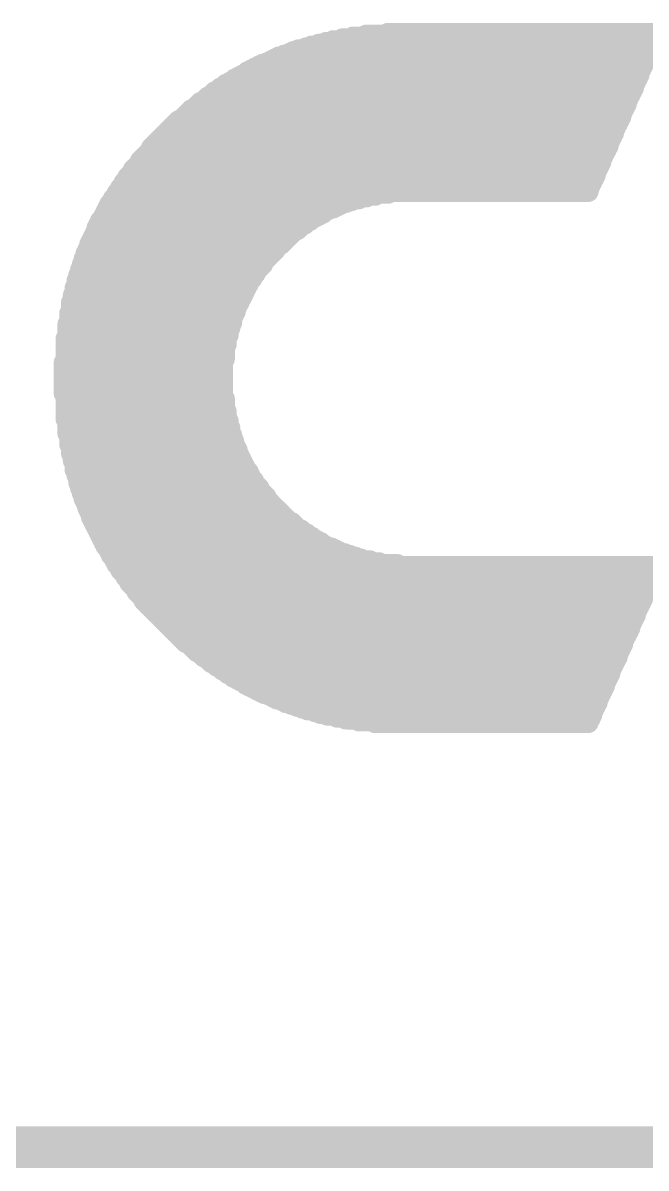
# Model space of a CAD drawing. Extents: x 97 to 206, y 100 to 175.
# Drawn here: x 158.326 to 159.823, y 162.45 to 165.199 of the extents above; entities that cross this region are included whole.
import ezdxf

# ---------------------------------------------------------------- set-up
doc = ezdxf.new("R2010")
doc.units = 0
doc.layers.get('0').update_dxf_attribs({"linetype": 'CONTINUOUS'})
doc.layers.add('SILK-TOP_PHO', color=9, linetype='CONTINUOUS')

# ---------------------------------------------------------------- blocks, each defined once
blk = doc.blocks.new('ROUND_117')
at = {"const_width": 0.02502}
blk.add_lwpolyline([(-0.01251, 0, 1), (0.01251, 0, 1)], format="xyb", close=True, dxfattribs=at)

msp = doc.modelspace()

# ---------------------------------------------------------------- linework, layer by layer
at = {"layer": 'SILK-TOP_PHO'}
for points, const_width in [([(159.202628, 165.17366), (160.91916, 165.17366)], 0.050038), ([(159.01924, 165.14318), (159.836358, 165.14318)], 0.050038), ([(159.036512, 165.147498), (159.836358, 165.147498)], 0.050038), ([(159.054038, 165.151816), (159.836358, 165.151816)], 0.050038), ([(159.071564, 165.156134), (159.840676, 165.156134)], 0.050038), ([(159.093408, 165.160452), (159.840676, 165.160452)], 0.050038), ([(159.11957, 165.165024), (160.984692, 165.165024)], 0.050038), ([(159.15005, 165.169342), (160.958276, 165.169342)], 0.050038), ([(158.9405, 165.117018), (159.823404, 165.117018)], 0.050038), ([(158.953708, 165.121336), (159.823404, 165.121336)], 0.050038), ([(158.966662, 165.125654), (159.827722, 165.125654)], 0.050038), ([(158.975552, 165.129972), (159.827722, 165.129972)], 0.050038), ([(158.988506, 165.13429), (159.83204, 165.13429)], 0.050038), ([(159.006032, 165.138862), (159.83204, 165.138862)], 0.050038), ([(158.883858, 165.090602), (159.810196, 165.090602)], 0.050038), ([(158.892494, 165.095174), (159.814514, 165.095174)], 0.050038), ([(158.901384, 165.099492), (159.814514, 165.099492)], 0.050038), ([(158.914338, 165.10381), (159.818832, 165.10381)], 0.050038), ([(158.923228, 165.108128), (159.818832, 165.108128)], 0.050038), ([(158.931864, 165.112446), (159.823404, 165.112446)], 0.050038), ([(158.831534, 165.060122), (159.797242, 165.060122)], 0.050038), ([(158.835852, 165.06444), (159.80156, 165.06444)], 0.050038), ([(158.844488, 165.069012), (159.80156, 165.069012)], 0.050038), ([(158.853378, 165.07333), (159.805878, 165.07333)], 0.050038), ([(158.862014, 165.077648), (159.805878, 165.077648)], 0.050038), ([(158.866332, 165.081966), (159.805878, 165.081966)], 0.050038), ([(158.875222, 165.086284), (159.810196, 165.086284)], 0.050038), ([(158.787846, 165.03396), (159.788352, 165.03396)], 0.050038), ([(158.796482, 165.038278), (159.788352, 165.038278)], 0.050038), ([(158.8008, 165.042596), (159.79267, 165.042596)], 0.050038), ([(158.80969, 165.047168), (159.79267, 165.047168)], 0.050038), ([(158.814008, 165.051486), (159.79267, 165.051486)], 0.050038), ([(158.822644, 165.055804), (159.797242, 165.055804)], 0.050038), ([(158.752794, 165.007798), (159.775398, 165.007798)], 0.050038), ([(158.761684, 165.012116), (159.775398, 165.012116)], 0.050038), ([(158.766002, 165.016434), (159.779716, 165.016434)], 0.050038), ([(158.77032, 165.020752), (159.779716, 165.020752)], 0.050038), ([(158.778956, 165.025324), (159.784034, 165.025324)], 0.050038), ([(158.783528, 165.029642), (159.784034, 165.029642)], 0.050038), ([(158.717996, 164.977318), (159.76219, 164.977318)], 0.050038), ([(158.722314, 164.981636), (159.76219, 164.981636)], 0.050038), ([(158.726632, 164.985954), (159.766508, 164.985954)], 0.050038), ([(158.73095, 164.990272), (159.766508, 164.990272)], 0.050038), ([(158.73984, 164.99459), (159.770826, 164.99459)], 0.050038), ([(158.744158, 164.999162), (159.770826, 164.999162)], 0.050038), ([(158.748476, 165.00348), (159.775398, 165.00348)], 0.050038), ([(158.687262, 164.950902), (159.748982, 164.950902)], 0.050038), ([(158.691834, 164.955474), (159.753554, 164.955474)], 0.050038), ([(158.696152, 164.959792), (159.753554, 164.959792)], 0.050038), ([(158.70047, 164.96411), (159.757872, 164.96411)], 0.050038), ([(158.709106, 164.968428), (159.757872, 164.968428)], 0.050038), ([(158.713678, 164.972746), (159.76219, 164.972746)], 0.050038), ([(158.6611, 164.92474), (159.740346, 164.92474)], 0.050038), ([(158.665672, 164.929312), (159.740346, 164.929312)], 0.050038), ([(158.66999, 164.93363), (159.744664, 164.93363)], 0.050038), ([(158.674308, 164.937948), (159.744664, 164.937948)], 0.050038), ([(158.678626, 164.942266), (159.744664, 164.942266)], 0.050038), ([(158.682944, 164.946584), (159.748982, 164.946584)], 0.050038), ([(158.634938, 164.898578), (159.727392, 164.898578)], 0.050038), ([(158.639256, 164.902896), (159.73171, 164.902896)], 0.050038), ([(158.643828, 164.907468), (159.73171, 164.907468)], 0.050038), ([(158.648146, 164.911786), (159.73171, 164.911786)], 0.050038), ([(158.652464, 164.916104), (159.736028, 164.916104)], 0.050038), ([(158.656782, 164.920422), (159.736028, 164.920422)], 0.050038), ([(158.608776, 164.868098), (159.714184, 164.868098)], 0.050038), ([(158.613094, 164.872416), (159.714184, 164.872416)], 0.050038), ([(158.617412, 164.876734), (159.718502, 164.876734)], 0.050038), ([(158.621984, 164.881052), (159.718502, 164.881052)], 0.050038), ([(158.626302, 164.885624), (159.72282, 164.885624)], 0.050038), ([(158.63062, 164.889942), (159.72282, 164.889942)], 0.050038), ([(158.634938, 164.89426), (159.727392, 164.89426)], 0.050038), ([(158.59125, 164.846254), (159.705548, 164.846254)], 0.050038), ([(158.59125, 164.841936), (159.700976, 164.841936)], 0.050038), ([(158.595822, 164.850572), (159.705548, 164.850572)], 0.050038), ([(158.60014, 164.85489), (159.709866, 164.85489)], 0.050038), ([(158.604458, 164.859462), (159.709866, 164.859462)], 0.050038), ([(158.608776, 164.86378), (159.714184, 164.86378)], 0.050038), ([(158.569406, 164.815774), (159.69234, 164.815774)], 0.050038), ([(158.573978, 164.820092), (159.69234, 164.820092)], 0.050038), ([(158.578296, 164.828728), (159.696658, 164.828728)], 0.050038), ([(158.578296, 164.82441), (159.696658, 164.82441)], 0.050038), ([(158.582614, 164.833046), (159.700976, 164.833046)], 0.050038), ([(158.586932, 164.837618), (159.700976, 164.837618)], 0.050038), ([(158.552134, 164.789612), (159.20339, 164.789612)], 0.050038), ([(158.552134, 164.78504), (159.17291, 164.78504)], 0.050038), ([(158.556452, 164.79393), (159.683704, 164.79393)], 0.050038), ([(158.56077, 164.802566), (159.683704, 164.802566)], 0.050038), ([(158.56077, 164.798248), (159.683704, 164.798248)], 0.050038), ([(158.565088, 164.806884), (159.688022, 164.806884)], 0.050038), ([(158.569406, 164.811202), (159.688022, 164.811202)], 0.050038), ([(158.534608, 164.763196), (159.089852, 164.763196)], 0.050038), ([(158.534608, 164.758878), (159.081216, 164.758878)], 0.050038), ([(158.538926, 164.767768), (159.10306, 164.767768)], 0.050038), ([(158.543244, 164.776404), (159.13354, 164.776404)], 0.050038), ([(158.543244, 164.772086), (159.116014, 164.772086)], 0.050038), ([(158.547562, 164.780722), (159.151066, 164.780722)], 0.050038), ([(158.5214, 164.737034), (159.037528, 164.737034)], 0.050038), ([(158.5214, 164.732716), (159.028892, 164.732716)], 0.050038), ([(158.525972, 164.745924), (159.050482, 164.745924)], 0.050038), ([(158.525972, 164.741352), (159.046164, 164.741352)], 0.050038), ([(158.53029, 164.75456), (159.072326, 164.75456)], 0.050038), ([(158.53029, 164.750242), (159.059372, 164.750242)], 0.050038), ([(158.504128, 164.706554), (158.989522, 164.706554)], 0.050038), ([(158.504128, 164.702236), (158.985204, 164.702236)], 0.050038), ([(158.508446, 164.71519), (159.002476, 164.71519)], 0.050038), ([(158.508446, 164.710872), (158.99384, 164.710872)], 0.050038), ([(158.512764, 164.72408), (159.015684, 164.72408)], 0.050038), ([(158.512764, 164.719762), (159.007048, 164.719762)], 0.050038), ([(158.517082, 164.728398), (159.020002, 164.728398)], 0.050038), ([(158.49092, 164.676074), (158.95447, 164.676074)], 0.050038), ([(158.495238, 164.68471), (158.96336, 164.68471)], 0.050038), ([(158.495238, 164.680392), (158.959042, 164.680392)], 0.050038), ([(158.499556, 164.693346), (158.971996, 164.693346)], 0.050038), ([(158.499556, 164.689028), (158.967678, 164.689028)], 0.050038), ([(158.504128, 164.697918), (158.976314, 164.697918)], 0.050038), ([(158.482284, 164.65423), (158.932626, 164.65423)], 0.050038), ([(158.482284, 164.649912), (158.928308, 164.649912)], 0.050038), ([(158.486602, 164.667184), (158.945834, 164.667184)], 0.050038), ([(158.486602, 164.662866), (158.937198, 164.662866)], 0.050038), ([(158.486602, 164.658548), (158.932626, 164.658548)], 0.050038), ([(158.49092, 164.671502), (158.950152, 164.671502)], 0.050038), ([(158.473394, 164.632386), (158.910782, 164.632386)], 0.050038), ([(158.473394, 164.628068), (158.906464, 164.628068)], 0.050038), ([(158.473394, 164.623496), (158.902146, 164.623496)], 0.050038), ([(158.477712, 164.64534), (158.92399, 164.64534)], 0.050038), ([(158.477712, 164.641022), (158.919672, 164.641022)], 0.050038), ([(158.477712, 164.636704), (158.915354, 164.636704)], 0.050038), ([(158.46044, 164.593016), (158.880302, 164.593016)], 0.050038), ([(158.464758, 164.606224), (158.889192, 164.606224)], 0.050038), ([(158.464758, 164.601652), (158.88462, 164.601652)], 0.050038), ([(158.464758, 164.597334), (158.88462, 164.597334)], 0.050038), ([(158.469076, 164.619178), (158.902146, 164.619178)], 0.050038), ([(158.469076, 164.61486), (158.897828, 164.61486)], 0.050038), ([(158.469076, 164.610542), (158.89351, 164.610542)], 0.050038), ([(158.456122, 164.580062), (158.871666, 164.580062)], 0.050038), ([(158.456122, 164.57549), (158.867348, 164.57549)], 0.050038), ([(158.456122, 164.571172), (158.867348, 164.571172)], 0.050038), ([(158.456122, 164.566854), (158.862776, 164.566854)], 0.050038), ([(158.46044, 164.588698), (158.875984, 164.588698)], 0.050038), ([(158.46044, 164.58438), (158.875984, 164.58438)], 0.050038), ([(158.447232, 164.54501), (158.85414, 164.54501)], 0.050038), ([(158.447232, 164.540692), (158.849822, 164.540692)], 0.050038), ([(158.45155, 164.562536), (158.862776, 164.562536)], 0.050038), ([(158.45155, 164.558218), (158.858458, 164.558218)], 0.050038), ([(158.45155, 164.553646), (158.858458, 164.553646)], 0.050038), ([(158.45155, 164.549328), (158.85414, 164.549328)], 0.050038), ([(158.442914, 164.527484), (158.845504, 164.527484)], 0.050038), ([(158.442914, 164.523166), (158.840932, 164.523166)], 0.050038), ([(158.442914, 164.518848), (158.840932, 164.518848)], 0.050038), ([(158.442914, 164.51453), (158.836614, 164.51453)], 0.050038), ([(158.442914, 164.510212), (158.836614, 164.510212)], 0.050038), ([(158.447232, 164.536374), (158.849822, 164.536374)], 0.050038), ([(158.447232, 164.531802), (158.845504, 164.531802)], 0.050038), ([(158.438596, 164.501322), (158.832296, 164.501322)], 0.050038), ([(158.438596, 164.497004), (158.832296, 164.497004)], 0.050038), ([(158.438596, 164.492686), (158.827978, 164.492686)], 0.050038), ([(158.438596, 164.488368), (158.827978, 164.488368)], 0.050038), ([(158.438596, 164.483796), (158.827978, 164.483796)], 0.050038), ([(158.442914, 164.50564), (158.836614, 164.50564)], 0.050038), ([(158.434278, 164.47516), (158.82366, 164.47516)], 0.050038), ([(158.434278, 164.470842), (158.82366, 164.470842)], 0.050038), ([(158.434278, 164.466524), (158.82366, 164.466524)], 0.050038), ([(158.434278, 164.461952), (158.819342, 164.461952)], 0.050038), ([(158.434278, 164.457634), (158.819342, 164.457634)], 0.050038), ([(158.438596, 164.479478), (158.827978, 164.479478)], 0.050038), ([(158.429706, 164.440362), (158.81477, 164.440362)], 0.050038), ([(158.429706, 164.43579), (158.81477, 164.43579)], 0.050038), ([(158.429706, 164.431472), (158.81477, 164.431472)], 0.050038), ([(158.434278, 164.453316), (158.819342, 164.453316)], 0.050038), ([(158.434278, 164.448998), (158.819342, 164.448998)], 0.050038), ([(158.434278, 164.44468), (158.81477, 164.44468)], 0.050038), ([(158.429706, 164.427154), (158.81477, 164.427154)], 0.050038), ([(158.429706, 164.422836), (158.810452, 164.422836)], 0.050038), ([(158.429706, 164.418518), (158.810452, 164.418518)], 0.050038), ([(158.429706, 164.413946), (158.810452, 164.413946)], 0.050038), ([(158.429706, 164.409628), (158.810452, 164.409628)], 0.050038), ([(158.429706, 164.40531), (158.810452, 164.40531)], 0.050038), ([(158.429706, 164.400992), (158.810452, 164.400992)], 0.050038), ([(158.425388, 164.383466), (158.806134, 164.383466)], 0.050038), ([(158.425388, 164.379148), (158.806134, 164.379148)], 0.050038), ([(158.425388, 164.37483), (158.806134, 164.37483)], 0.050038), ([(158.429706, 164.396674), (158.810452, 164.396674)], 0.050038), ([(158.429706, 164.392102), (158.810452, 164.392102)], 0.050038), ([(158.429706, 164.387784), (158.806134, 164.387784)], 0.050038), ([(158.425388, 164.370512), (158.806134, 164.370512)], 0.050038), ([(158.425388, 164.36594), (158.806134, 164.36594)], 0.050038), ([(158.425388, 164.361622), (158.806134, 164.361622)], 0.050038), ([(158.425388, 164.357304), (158.806134, 164.357304)], 0.050038), ([(158.425388, 164.352986), (158.806134, 164.352986)], 0.050038), ([(158.425388, 164.348668), (158.806134, 164.348668)], 0.050038), ([(158.425388, 164.344096), (158.806134, 164.344096)], 0.050038), ([(158.425388, 164.339778), (158.806134, 164.339778)], 0.050038), ([(158.425388, 164.33546), (158.806134, 164.33546)], 0.050038), ([(158.425388, 164.331142), (158.806134, 164.331142)], 0.050038), ([(158.425388, 164.326824), (158.806134, 164.326824)], 0.050038), ([(158.425388, 164.322252), (158.806134, 164.322252)], 0.050038), ([(158.425388, 164.317934), (158.806134, 164.317934)], 0.050038), ([(158.425388, 164.313616), (158.806134, 164.313616)], 0.050038), ([(158.425388, 164.309298), (158.806134, 164.309298)], 0.050038), ([(158.429706, 164.30498), (158.806134, 164.30498)], 0.050038), ([(158.429706, 164.300662), (158.806134, 164.300662)], 0.050038), ([(158.429706, 164.29609), (158.810452, 164.29609)], 0.050038), ([(158.429706, 164.291772), (158.810452, 164.291772)], 0.050038), ([(158.429706, 164.287454), (158.810452, 164.287454)], 0.050038), ([(158.429706, 164.283136), (158.810452, 164.283136)], 0.050038), ([(158.429706, 164.278818), (158.810452, 164.278818)], 0.050038), ([(158.429706, 164.274246), (158.810452, 164.274246)], 0.050038), ([(158.429706, 164.269928), (158.810452, 164.269928)], 0.050038), ([(158.429706, 164.26561), (158.81477, 164.26561)], 0.050038), ([(158.429706, 164.261292), (158.81477, 164.261292)], 0.050038), ([(158.429706, 164.256974), (158.81477, 164.256974)], 0.050038), ([(158.429706, 164.252402), (158.81477, 164.252402)], 0.050038), ([(158.429706, 164.248084), (158.81477, 164.248084)], 0.050038), ([(158.434278, 164.243766), (158.819342, 164.243766)], 0.050038), ([(158.434278, 164.239448), (158.819342, 164.239448)], 0.050038), ([(158.434278, 164.23513), (158.819342, 164.23513)], 0.050038), ([(158.434278, 164.230812), (158.819342, 164.230812)], 0.050038), ([(158.434278, 164.22624), (158.82366, 164.22624)], 0.050038), ([(158.434278, 164.221922), (158.82366, 164.221922)], 0.050038), ([(158.434278, 164.217604), (158.82366, 164.217604)], 0.050038), ([(158.434278, 164.213286), (158.82366, 164.213286)], 0.050038), ([(158.438596, 164.208968), (158.827978, 164.208968)], 0.050038), ([(158.438596, 164.204396), (158.827978, 164.204396)], 0.050038), ([(158.438596, 164.200078), (158.827978, 164.200078)], 0.050038), ([(158.438596, 164.19576), (158.832296, 164.19576)], 0.050038), ([(158.438596, 164.191442), (158.832296, 164.191442)], 0.050038), ([(158.438596, 164.187124), (158.832296, 164.187124)], 0.050038), ([(158.442914, 164.182552), (158.836614, 164.182552)], 0.050038), ([(158.442914, 164.178234), (158.836614, 164.178234)], 0.050038), ([(158.442914, 164.173916), (158.840932, 164.173916)], 0.050038), ([(158.442914, 164.169598), (158.840932, 164.169598)], 0.050038), ([(158.442914, 164.16528), (158.840932, 164.16528)], 0.050038), ([(158.447232, 164.160962), (158.845504, 164.160962)], 0.050038), ([(158.447232, 164.15639), (158.845504, 164.15639)], 0.050038), ([(158.447232, 164.152072), (158.849822, 164.152072)], 0.050038), ([(158.447232, 164.147754), (158.849822, 164.147754)], 0.050038), ([(158.45155, 164.143436), (158.85414, 164.143436)], 0.050038), ([(158.45155, 164.139118), (158.85414, 164.139118)], 0.050038), ([(158.45155, 164.134546), (158.858458, 164.134546)], 0.050038), ([(158.45155, 164.130228), (158.858458, 164.130228)], 0.050038), ([(158.45155, 164.12591), (158.862776, 164.12591)], 0.050038), ([(158.456122, 164.121592), (158.867348, 164.121592)], 0.050038), ([(158.456122, 164.117274), (158.867348, 164.117274)], 0.050038), ([(158.456122, 164.112702), (158.871666, 164.112702)], 0.050038), ([(158.46044, 164.108384), (158.871666, 164.108384)], 0.050038), ([(158.46044, 164.104066), (158.875984, 164.104066)], 0.050038), ([(158.46044, 164.099748), (158.880302, 164.099748)], 0.050038), ([(158.46044, 164.09543), (158.880302, 164.09543)], 0.050038), ([(158.464758, 164.091112), (158.88462, 164.091112)], 0.050038), ([(158.464758, 164.08654), (158.889192, 164.08654)], 0.050038), ([(158.464758, 164.082222), (158.89351, 164.082222)], 0.050038), ([(158.469076, 164.077904), (158.89351, 164.077904)], 0.050038), ([(158.469076, 164.073586), (158.897828, 164.073586)], 0.050038), ([(158.469076, 164.069268), (158.902146, 164.069268)], 0.050038), ([(158.473394, 164.064696), (158.906464, 164.064696)], 0.050038), ([(158.473394, 164.060378), (158.910782, 164.060378)], 0.050038), ([(158.473394, 164.05606), (158.910782, 164.05606)], 0.050038), ([(158.477712, 164.051742), (158.915354, 164.051742)], 0.050038), ([(158.477712, 164.047424), (158.919672, 164.047424)], 0.050038), ([(158.482284, 164.042852), (158.92399, 164.042852)], 0.050038), ([(158.482284, 164.038534), (158.928308, 164.038534)], 0.050038), ([(158.482284, 164.034216), (158.932626, 164.034216)], 0.050038), ([(158.486602, 164.029898), (158.937198, 164.029898)], 0.050038), ([(158.486602, 164.02558), (158.941516, 164.02558)], 0.050038), ([(158.49092, 164.021262), (158.945834, 164.021262)], 0.050038), ([(158.49092, 164.01669), (158.950152, 164.01669)], 0.050038), ([(158.49092, 164.012372), (158.95447, 164.012372)], 0.050038), ([(158.495238, 164.008054), (158.959042, 164.008054)], 0.050038), ([(158.495238, 164.003736), (158.96336, 164.003736)], 0.050038), ([(158.499556, 163.999418), (158.971996, 163.999418)], 0.050038), ([(158.499556, 163.994846), (158.976314, 163.994846)], 0.050038), ([(158.504128, 163.990528), (158.980632, 163.990528)], 0.050038), ([(158.504128, 163.98621), (158.985204, 163.98621)], 0.050038), ([(158.508446, 163.981892), (158.99384, 163.981892)], 0.050038), ([(158.508446, 163.977574), (158.998158, 163.977574)], 0.050038), ([(158.512764, 163.973002), (159.007048, 163.973002)], 0.050038), ([(158.512764, 163.968684), (159.011366, 163.968684)], 0.050038), ([(158.517082, 163.964366), (159.020002, 163.964366)], 0.050038), ([(158.517082, 163.960048), (159.02432, 163.960048)], 0.050038), ([(158.5214, 163.95573), (159.03321, 163.95573)], 0.050038), ([(158.5214, 163.951412), (159.041846, 163.951412)], 0.050038), ([(158.525972, 163.94684), (159.046164, 163.94684)], 0.050038), ([(158.525972, 163.942522), (159.055054, 163.942522)], 0.050038), ([(158.53029, 163.938204), (159.068008, 163.938204)], 0.050038), ([(158.534608, 163.933886), (159.076898, 163.933886)], 0.050038), ([(158.534608, 163.929568), (159.085534, 163.929568)], 0.050038), ([(158.538926, 163.924996), (159.098742, 163.924996)], 0.050038), ([(158.538926, 163.920678), (159.111696, 163.920678)], 0.050038), ([(158.543244, 163.91636), (159.124904, 163.91636)], 0.050038), ([(158.547562, 163.912042), (159.137858, 163.912042)], 0.050038), ([(158.547562, 163.907724), (159.159702, 163.907724)], 0.050038), ([(158.552134, 163.903152), (159.181546, 163.903152)], 0.050038), ([(158.552134, 163.898834), (159.225234, 163.898834)], 0.050038), ([(158.556452, 163.894516), (160.229296, 163.894516)], 0.050038), ([(158.56077, 163.890198), (160.229296, 163.890198)], 0.050038), ([(158.56077, 163.88588), (160.229296, 163.88588)], 0.050038), ([(158.565088, 163.881562), (159.840676, 163.881562)], 0.050038), ([(158.569406, 163.87699), (159.840676, 163.87699)], 0.050038), ([(158.573978, 163.872672), (159.836358, 163.872672)], 0.050038), ([(158.573978, 163.868354), (159.836358, 163.868354)], 0.050038), ([(158.578296, 163.864036), (159.83204, 163.864036)], 0.050038), ([(158.582614, 163.859718), (159.83204, 163.859718)], 0.050038), ([(158.582614, 163.855146), (159.827722, 163.855146)], 0.050038), ([(158.586932, 163.850828), (159.827722, 163.850828)], 0.050038), ([(158.59125, 163.84651), (159.827722, 163.84651)], 0.050038), ([(158.595822, 163.842192), (159.823404, 163.842192)], 0.050038), ([(158.60014, 163.837874), (159.823404, 163.837874)], 0.050038), ([(158.60014, 163.833302), (159.818832, 163.833302)], 0.050038), ([(158.604458, 163.828984), (159.818832, 163.828984)], 0.050038), ([(158.608776, 163.824666), (159.814514, 163.824666)], 0.050038), ([(158.613094, 163.820348), (159.814514, 163.820348)], 0.050038), ([(158.617412, 163.81603), (159.814514, 163.81603)], 0.050038), ([(158.617412, 163.811712), (159.810196, 163.811712)], 0.050038), ([(158.621984, 163.80714), (159.810196, 163.80714)], 0.050038), ([(158.626302, 163.802822), (159.805878, 163.802822)], 0.050038), ([(158.63062, 163.798504), (159.805878, 163.798504)], 0.050038), ([(158.634938, 163.794186), (159.80156, 163.794186)], 0.050038), ([(158.639256, 163.789868), (159.80156, 163.789868)], 0.050038), ([(158.643828, 163.785296), (159.797242, 163.785296)], 0.050038), ([(158.648146, 163.780978), (159.797242, 163.780978)], 0.050038), ([(158.652464, 163.77666), (159.797242, 163.77666)], 0.050038), ([(158.656782, 163.772342), (159.79267, 163.772342)], 0.050038), ([(158.6611, 163.768024), (159.79267, 163.768024)], 0.050038), ([(158.665672, 163.763452), (159.788352, 163.763452)], 0.050038), ([(158.66999, 163.759134), (159.788352, 163.759134)], 0.050038), ([(158.674308, 163.754816), (159.784034, 163.754816)], 0.050038), ([(158.678626, 163.750498), (159.784034, 163.750498)], 0.050038), ([(158.682944, 163.74618), (159.784034, 163.74618)], 0.050038), ([(158.687262, 163.741862), (159.779716, 163.741862)], 0.050038), ([(158.691834, 163.73729), (159.779716, 163.73729)], 0.050038), ([(158.696152, 163.732972), (159.775398, 163.732972)], 0.050038), ([(158.70047, 163.728654), (159.775398, 163.728654)], 0.050038), ([(158.704788, 163.724336), (159.770826, 163.724336)], 0.050038), ([(158.709106, 163.720018), (159.770826, 163.720018)], 0.050038), ([(158.713678, 163.715446), (159.766508, 163.715446)], 0.050038), ([(158.717996, 163.711128), (159.766508, 163.711128)], 0.050038), ([(158.726632, 163.70681), (159.766508, 163.70681)], 0.050038), ([(158.73095, 163.702492), (159.76219, 163.702492)], 0.050038), ([(158.735522, 163.698174), (159.76219, 163.698174)], 0.050038), ([(158.73984, 163.693602), (159.757872, 163.693602)], 0.050038), ([(158.744158, 163.689284), (159.757872, 163.689284)], 0.050038), ([(158.752794, 163.684966), (159.753554, 163.684966)], 0.050038), ([(158.757112, 163.680648), (159.753554, 163.680648)], 0.050038), ([(158.761684, 163.67633), (159.753554, 163.67633)], 0.050038), ([(158.77032, 163.672012), (159.748982, 163.672012)], 0.050038), ([(158.774638, 163.66744), (159.748982, 163.66744)], 0.050038), ([(158.778956, 163.663122), (159.744664, 163.663122)], 0.050038), ([(158.787846, 163.658804), (159.744664, 163.658804)], 0.050038), ([(158.792164, 163.654486), (159.740346, 163.654486)], 0.050038), ([(158.8008, 163.650168), (159.740346, 163.650168)], 0.050038), ([(158.805372, 163.645596), (159.736028, 163.645596)], 0.050038), ([(158.814008, 163.641278), (159.736028, 163.641278)], 0.050038), ([(158.818326, 163.63696), (159.736028, 163.63696)], 0.050038), ([(158.826962, 163.632642), (159.73171, 163.632642)], 0.050038), ([(158.831534, 163.628324), (159.73171, 163.628324)], 0.050038), ([(158.84017, 163.623752), (159.727392, 163.623752)], 0.050038), ([(158.848806, 163.619434), (159.727392, 163.619434)], 0.050038), ([(158.857696, 163.615116), (159.72282, 163.615116)], 0.050038), ([(158.862014, 163.610798), (159.72282, 163.610798)], 0.050038), ([(158.87065, 163.60648), (159.72282, 163.60648)], 0.050038), ([(158.87954, 163.602162), (159.718502, 163.602162)], 0.050038), ([(158.888176, 163.59759), (159.718502, 163.59759)], 0.050038), ([(158.896812, 163.593272), (159.714184, 163.593272)], 0.050038), ([(158.905702, 163.588954), (159.714184, 163.588954)], 0.050038), ([(158.918656, 163.584636), (159.709866, 163.584636)], 0.050038), ([(158.927546, 163.580318), (159.709866, 163.580318)], 0.050038), ([(158.936182, 163.575746), (159.705548, 163.575746)], 0.050038), ([(158.94939, 163.571428), (159.705548, 163.571428)], 0.050038), ([(158.958026, 163.56711), (159.705548, 163.56711)], 0.050038), ([(158.971234, 163.562792), (159.700976, 163.562792)], 0.050038), ([(158.984188, 163.558474), (159.700976, 163.558474)], 0.050038), ([(158.997396, 163.553902), (159.696658, 163.553902)], 0.050038), ([(159.01035, 163.549584), (159.696658, 163.549584)], 0.050038), ([(159.027876, 163.545266), (159.69234, 163.545266)], 0.050038), ([(159.041084, 163.540948), (159.69234, 163.540948)], 0.050038), ([(159.058356, 163.53663), (159.69234, 163.53663)], 0.050038), ([(159.0802, 163.532312), (159.688022, 163.532312)], 0.050038), ([(159.102044, 163.52774), (159.688022, 163.52774)], 0.050038), ([(159.132778, 163.523422), (159.683704, 163.523422)], 0.050038), ([(159.171894, 163.519104), (159.683704, 163.519104)], 0.050038), ([(140.24991, 162.500056), (191.499998, 162.500056)], 0.100076)]:
    msp.add_lwpolyline(points, dxfattribs=dict(at, const_width=const_width))

# ---------------------------------------------------------------- block references
for p in [(159.202628, 165.17366), (159.01924, 165.14318), (159.036512, 165.147498), (159.054038, 165.151816), (159.071564, 165.156134), (159.093408, 165.160452), (159.11957, 165.165024), (159.15005, 165.169342), (159.836358, 165.151816), (159.836358, 165.147498), (159.836358, 165.14318), (159.840676, 165.160452), (159.840676, 165.156134), (158.9405, 165.117018), (158.953708, 165.121336), (158.966662, 165.125654), (158.975552, 165.129972), (158.988506, 165.13429), (159.006032, 165.138862), (159.823404, 165.121336), (159.823404, 165.117018), (159.827722, 165.129972), (159.827722, 165.125654), (159.83204, 165.138862), (159.83204, 165.13429), (158.883858, 165.090602), (158.892494, 165.095174), (158.901384, 165.099492), (158.914338, 165.10381), (158.923228, 165.108128), (158.931864, 165.112446), (159.810196, 165.090602), (159.814514, 165.099492), (159.814514, 165.095174), (159.818832, 165.108128), (159.818832, 165.10381), (159.823404, 165.112446), (158.831534, 165.060122), (158.835852, 165.06444), (158.844488, 165.069012), (158.853378, 165.07333), (158.862014, 165.077648), (158.866332, 165.081966), (158.875222, 165.086284), (159.797242, 165.060122), (159.80156, 165.069012), (159.80156, 165.06444), (159.805878, 165.081966), (159.805878, 165.077648), (159.805878, 165.07333), (159.810196, 165.086284), (158.787846, 165.03396), (158.796482, 165.038278), (158.8008, 165.042596), (158.80969, 165.047168), (158.814008, 165.051486), (158.822644, 165.055804), (159.788352, 165.038278), (159.788352, 165.03396), (159.79267, 165.051486), (159.79267, 165.047168), (159.79267, 165.042596), (159.797242, 165.055804), (158.752794, 165.007798), (158.761684, 165.012116), (158.766002, 165.016434), (158.77032, 165.020752), (158.778956, 165.025324), (158.783528, 165.029642), (159.775398, 165.012116), (159.775398, 165.007798), (159.779716, 165.020752), (159.779716, 165.016434), (159.784034, 165.029642), (159.784034, 165.025324), (158.717996, 164.977318), (158.722314, 164.981636), (158.726632, 164.985954), (158.73095, 164.990272), (158.73984, 164.99459), (158.744158, 164.999162), (158.748476, 165.00348), (159.76219, 164.981636), (159.76219, 164.977318), (159.766508, 164.990272), (159.766508, 164.985954), (159.770826, 164.999162), (159.770826, 164.99459), (159.775398, 165.00348), (158.687262, 164.950902), (158.691834, 164.955474), (158.696152, 164.959792), (158.70047, 164.96411), (158.709106, 164.968428), (158.713678, 164.972746), (159.748982, 164.950902), (159.753554, 164.959792), (159.753554, 164.955474), (159.757872, 164.968428), (159.757872, 164.96411), (159.76219, 164.972746), (158.6611, 164.92474), (158.665672, 164.929312), (158.66999, 164.93363), (158.674308, 164.937948), (158.678626, 164.942266), (158.682944, 164.946584), (159.740346, 164.929312), (159.740346, 164.92474), (159.744664, 164.942266), (159.744664, 164.937948), (159.744664, 164.93363), (159.748982, 164.946584), (158.634938, 164.898578), (158.639256, 164.902896), (158.643828, 164.907468), (158.648146, 164.911786), (158.652464, 164.916104), (158.656782, 164.920422), (159.727392, 164.898578), (159.73171, 164.911786), (159.73171, 164.907468), (159.73171, 164.902896), (159.736028, 164.920422), (159.736028, 164.916104), (158.608776, 164.868098), (158.613094, 164.872416), (158.617412, 164.876734), (158.621984, 164.881052), (158.626302, 164.885624), (158.63062, 164.889942), (158.634938, 164.89426), (159.714184, 164.872416), (159.714184, 164.868098), (159.718502, 164.881052), (159.718502, 164.876734), (159.72282, 164.889942), (159.72282, 164.885624), (159.727392, 164.89426), (158.59125, 164.846254), (158.59125, 164.841936), (158.595822, 164.850572), (158.60014, 164.85489), (158.604458, 164.859462), (158.608776, 164.86378), (159.700976, 164.841936), (159.705548, 164.850572), (159.705548, 164.846254), (159.709866, 164.859462), (159.709866, 164.85489), (159.714184, 164.86378), (158.569406, 164.815774), (158.573978, 164.820092), (158.578296, 164.828728), (158.578296, 164.82441), (158.582614, 164.833046), (158.586932, 164.837618), (159.69234, 164.820092), (159.69234, 164.815774), (159.696658, 164.828728), (159.696658, 164.82441), (159.700976, 164.837618), (159.700976, 164.833046), (158.552134, 164.789612), (158.552134, 164.78504), (158.556452, 164.79393), (158.56077, 164.802566), (158.56077, 164.798248), (158.565088, 164.806884), (158.569406, 164.811202), (159.17291, 164.78504), (159.20339, 164.789612), (159.683704, 164.802566), (159.683704, 164.798248), (159.683704, 164.79393), (159.688022, 164.811202), (159.688022, 164.806884), (158.534608, 164.763196), (158.534608, 164.758878), (158.538926, 164.767768), (158.543244, 164.776404), (158.543244, 164.772086), (158.547562, 164.780722), (159.081216, 164.758878), (159.089852, 164.763196), (159.10306, 164.767768), (159.116014, 164.772086), (159.13354, 164.776404), (159.151066, 164.780722), (158.5214, 164.737034), (158.5214, 164.732716), (158.525972, 164.745924), (158.525972, 164.741352), (158.53029, 164.75456), (158.53029, 164.750242), (159.028892, 164.732716), (159.037528, 164.737034), (159.046164, 164.741352), (159.050482, 164.745924), (159.059372, 164.750242), (159.072326, 164.75456), (158.504128, 164.706554), (158.504128, 164.702236), (158.508446, 164.71519), (158.508446, 164.710872), (158.512764, 164.72408), (158.512764, 164.719762), (158.517082, 164.728398), (158.985204, 164.702236), (158.989522, 164.706554), (158.99384, 164.710872), (159.002476, 164.71519), (159.007048, 164.719762), (159.015684, 164.72408), (159.020002, 164.728398), (158.49092, 164.676074), (158.495238, 164.68471), (158.495238, 164.680392), (158.499556, 164.693346), (158.499556, 164.689028), (158.504128, 164.697918), (158.95447, 164.676074), (158.959042, 164.680392), (158.96336, 164.68471), (158.967678, 164.689028), (158.971996, 164.693346), (158.976314, 164.697918), (158.482284, 164.65423), (158.482284, 164.649912), (158.486602, 164.667184), (158.486602, 164.662866), (158.486602, 164.658548), (158.49092, 164.671502), (158.928308, 164.649912), (158.932626, 164.658548), (158.932626, 164.65423), (158.937198, 164.662866), (158.945834, 164.667184), (158.950152, 164.671502), (158.473394, 164.632386), (158.473394, 164.628068), (158.473394, 164.623496), (158.477712, 164.64534), (158.477712, 164.641022), (158.477712, 164.636704), (158.902146, 164.623496), (158.906464, 164.628068), (158.910782, 164.632386), (158.915354, 164.636704), (158.919672, 164.641022), (158.92399, 164.64534), (158.46044, 164.593016), (158.464758, 164.606224), (158.464758, 164.601652), (158.464758, 164.597334), (158.469076, 164.619178), (158.469076, 164.61486), (158.469076, 164.610542), (158.880302, 164.593016), (158.88462, 164.601652), (158.88462, 164.597334), (158.889192, 164.606224), (158.89351, 164.610542), (158.897828, 164.61486), (158.902146, 164.619178), (158.456122, 164.580062), (158.456122, 164.57549), (158.456122, 164.571172), (158.456122, 164.566854), (158.46044, 164.588698), (158.46044, 164.58438), (158.862776, 164.566854), (158.867348, 164.57549), (158.867348, 164.571172), (158.871666, 164.580062), (158.875984, 164.588698), (158.875984, 164.58438), (158.447232, 164.54501), (158.447232, 164.540692), (158.45155, 164.562536), (158.45155, 164.558218), (158.45155, 164.553646), (158.45155, 164.549328), (158.849822, 164.540692), (158.85414, 164.549328), (158.85414, 164.54501), (158.858458, 164.558218), (158.858458, 164.553646), (158.862776, 164.562536), (158.442914, 164.527484), (158.442914, 164.523166), (158.442914, 164.518848), (158.442914, 164.51453), (158.442914, 164.510212), (158.447232, 164.536374), (158.447232, 164.531802), (158.836614, 164.51453), (158.836614, 164.510212), (158.840932, 164.523166), (158.840932, 164.518848), (158.845504, 164.531802), (158.845504, 164.527484), (158.849822, 164.536374), (158.438596, 164.501322), (158.438596, 164.497004), (158.438596, 164.492686), (158.438596, 164.488368), (158.438596, 164.483796), (158.442914, 164.50564), (158.827978, 164.492686), (158.827978, 164.488368), (158.827978, 164.483796), (158.832296, 164.501322), (158.832296, 164.497004), (158.836614, 164.50564), (158.434278, 164.47516), (158.434278, 164.470842), (158.434278, 164.466524), (158.434278, 164.461952), (158.434278, 164.457634), (158.438596, 164.479478), (158.819342, 164.461952), (158.819342, 164.457634), (158.82366, 164.47516), (158.82366, 164.470842), (158.82366, 164.466524), (158.827978, 164.479478), (158.429706, 164.440362), (158.429706, 164.43579), (158.429706, 164.431472), (158.434278, 164.453316), (158.434278, 164.448998), (158.434278, 164.44468), (158.81477, 164.44468), (158.81477, 164.440362), (158.81477, 164.43579), (158.81477, 164.431472), (158.819342, 164.453316), (158.819342, 164.448998), (158.429706, 164.427154), (158.429706, 164.422836), (158.429706, 164.418518), (158.429706, 164.413946), (158.429706, 164.409628), (158.429706, 164.40531), (158.429706, 164.400992), (158.810452, 164.422836), (158.810452, 164.418518), (158.810452, 164.413946), (158.810452, 164.409628), (158.810452, 164.40531), (158.810452, 164.400992), (158.81477, 164.427154), (158.425388, 164.383466), (158.425388, 164.379148), (158.425388, 164.37483), (158.429706, 164.396674), (158.429706, 164.392102), (158.429706, 164.387784), (158.806134, 164.387784), (158.806134, 164.383466), (158.806134, 164.379148), (158.806134, 164.37483), (158.810452, 164.396674), (158.810452, 164.392102), (158.425388, 164.370512), (158.425388, 164.36594), (158.425388, 164.361622), (158.425388, 164.357304), (158.425388, 164.352986), (158.425388, 164.348668), (158.806134, 164.370512), (158.806134, 164.36594), (158.806134, 164.361622), (158.806134, 164.357304), (158.806134, 164.352986), (158.806134, 164.348668), (158.425388, 164.344096), (158.425388, 164.339778), (158.425388, 164.33546), (158.425388, 164.331142), (158.425388, 164.326824), (158.425388, 164.322252), (158.425388, 164.317934), (158.806134, 164.344096), (158.806134, 164.339778), (158.806134, 164.33546), (158.806134, 164.331142), (158.806134, 164.326824), (158.806134, 164.322252), (158.806134, 164.317934), (158.425388, 164.313616), (158.425388, 164.309298), (158.429706, 164.30498), (158.429706, 164.300662), (158.429706, 164.29609), (158.429706, 164.291772), (158.806134, 164.313616), (158.806134, 164.309298), (158.806134, 164.30498), (158.806134, 164.300662), (158.810452, 164.29609), (158.810452, 164.291772), (158.429706, 164.287454), (158.429706, 164.283136), (158.429706, 164.278818), (158.429706, 164.274246), (158.429706, 164.269928), (158.429706, 164.26561), (158.810452, 164.287454), (158.810452, 164.283136), (158.810452, 164.278818), (158.810452, 164.274246), (158.810452, 164.269928), (158.81477, 164.26561), (158.429706, 164.261292), (158.429706, 164.256974), (158.429706, 164.252402), (158.429706, 164.248084), (158.434278, 164.243766), (158.434278, 164.239448), (158.434278, 164.23513), (158.81477, 164.261292), (158.81477, 164.256974), (158.81477, 164.252402), (158.81477, 164.248084), (158.819342, 164.243766), (158.819342, 164.239448), (158.819342, 164.23513), (158.434278, 164.230812), (158.434278, 164.22624), (158.434278, 164.221922), (158.434278, 164.217604), (158.434278, 164.213286), (158.438596, 164.208968), (158.819342, 164.230812), (158.82366, 164.22624), (158.82366, 164.221922), (158.82366, 164.217604), (158.82366, 164.213286), (158.827978, 164.208968), (158.438596, 164.204396), (158.438596, 164.200078), (158.438596, 164.19576), (158.438596, 164.191442), (158.438596, 164.187124), (158.442914, 164.182552), (158.827978, 164.204396), (158.827978, 164.200078), (158.832296, 164.19576), (158.832296, 164.191442), (158.832296, 164.187124), (158.836614, 164.182552), (158.442914, 164.178234), (158.442914, 164.173916), (158.442914, 164.169598), (158.442914, 164.16528), (158.447232, 164.160962), (158.447232, 164.15639), (158.836614, 164.178234), (158.840932, 164.173916), (158.840932, 164.169598), (158.840932, 164.16528), (158.845504, 164.160962), (158.845504, 164.15639), (158.447232, 164.152072), (158.447232, 164.147754), (158.45155, 164.143436), (158.45155, 164.139118), (158.45155, 164.134546), (158.45155, 164.130228), (158.45155, 164.12591), (158.849822, 164.152072), (158.849822, 164.147754), (158.85414, 164.143436), (158.85414, 164.139118), (158.858458, 164.134546), (158.858458, 164.130228), (158.862776, 164.12591), (158.456122, 164.121592), (158.456122, 164.117274), (158.456122, 164.112702), (158.46044, 164.108384), (158.46044, 164.104066), (158.46044, 164.099748), (158.867348, 164.121592), (158.867348, 164.117274), (158.871666, 164.112702), (158.871666, 164.108384), (158.875984, 164.104066), (158.880302, 164.099748), (158.46044, 164.09543), (158.464758, 164.091112), (158.464758, 164.08654), (158.464758, 164.082222), (158.469076, 164.077904), (158.469076, 164.073586), (158.880302, 164.09543), (158.88462, 164.091112), (158.889192, 164.08654), (158.89351, 164.082222), (158.89351, 164.077904), (158.897828, 164.073586), (158.469076, 164.069268), (158.473394, 164.064696), (158.473394, 164.060378), (158.473394, 164.05606), (158.477712, 164.051742), (158.477712, 164.047424), (158.482284, 164.042852), (158.902146, 164.069268), (158.906464, 164.064696), (158.910782, 164.060378), (158.910782, 164.05606), (158.915354, 164.051742), (158.919672, 164.047424), (158.92399, 164.042852), (158.482284, 164.038534), (158.482284, 164.034216), (158.486602, 164.029898), (158.486602, 164.02558), (158.49092, 164.021262), (158.49092, 164.01669), (158.928308, 164.038534), (158.932626, 164.034216), (158.937198, 164.029898), (158.941516, 164.02558), (158.945834, 164.021262), (158.950152, 164.01669), (158.49092, 164.012372), (158.495238, 164.008054), (158.495238, 164.003736), (158.499556, 163.999418), (158.499556, 163.994846), (158.504128, 163.990528), (158.95447, 164.012372), (158.959042, 164.008054), (158.96336, 164.003736), (158.971996, 163.999418), (158.976314, 163.994846), (158.980632, 163.990528), (158.504128, 163.98621), (158.508446, 163.981892), (158.508446, 163.977574), (158.512764, 163.973002), (158.512764, 163.968684), (158.517082, 163.964366), (158.985204, 163.98621), (158.99384, 163.981892), (158.998158, 163.977574), (159.007048, 163.973002), (159.011366, 163.968684), (159.020002, 163.964366), (158.517082, 163.960048), (158.5214, 163.95573), (158.5214, 163.951412), (158.525972, 163.94684), (158.525972, 163.942522), (158.53029, 163.938204), (158.534608, 163.933886), (159.02432, 163.960048), (159.03321, 163.95573), (159.041846, 163.951412), (159.046164, 163.94684), (159.055054, 163.942522), (159.068008, 163.938204), (159.076898, 163.933886), (158.534608, 163.929568), (158.538926, 163.924996), (158.538926, 163.920678), (158.543244, 163.91636), (158.547562, 163.912042), (158.547562, 163.907724), (159.085534, 163.929568), (159.098742, 163.924996), (159.111696, 163.920678), (159.124904, 163.91636), (159.137858, 163.912042), (159.159702, 163.907724), (158.552134, 163.903152), (158.552134, 163.898834), (158.556452, 163.894516), (158.56077, 163.890198), (158.56077, 163.88588), (158.565088, 163.881562), (159.181546, 163.903152), (159.225234, 163.898834), (159.840676, 163.881562), (158.569406, 163.87699), (158.573978, 163.872672), (158.573978, 163.868354), (158.578296, 163.864036), (158.582614, 163.859718), (158.582614, 163.855146), (158.586932, 163.850828), (159.827722, 163.855146), (159.827722, 163.850828), (159.83204, 163.864036), (159.83204, 163.859718), (159.836358, 163.872672), (159.836358, 163.868354), (159.840676, 163.87699), (158.59125, 163.84651), (158.595822, 163.842192), (158.60014, 163.837874), (158.60014, 163.833302), (158.604458, 163.828984), (158.608776, 163.824666), (159.814514, 163.824666), (159.818832, 163.833302), (159.818832, 163.828984), (159.823404, 163.842192), (159.823404, 163.837874), (159.827722, 163.84651), (158.613094, 163.820348), (158.617412, 163.81603), (158.617412, 163.811712), (158.621984, 163.80714), (158.626302, 163.802822), (158.63062, 163.798504), (159.805878, 163.802822), (159.805878, 163.798504), (159.810196, 163.811712), (159.810196, 163.80714), (159.814514, 163.820348), (159.814514, 163.81603), (158.634938, 163.794186), (158.639256, 163.789868), (158.643828, 163.785296), (158.648146, 163.780978), (158.652464, 163.77666), (158.656782, 163.772342), (158.6611, 163.768024), (159.79267, 163.772342), (159.79267, 163.768024), (159.797242, 163.785296), (159.797242, 163.780978), (159.797242, 163.77666), (159.80156, 163.794186), (159.80156, 163.789868), (158.665672, 163.763452), (158.66999, 163.759134), (158.674308, 163.754816), (158.678626, 163.750498), (158.682944, 163.74618), (158.687262, 163.741862), (159.779716, 163.741862), (159.784034, 163.754816), (159.784034, 163.750498), (159.784034, 163.74618), (159.788352, 163.763452), (159.788352, 163.759134), (158.691834, 163.73729), (158.696152, 163.732972), (158.70047, 163.728654), (158.704788, 163.724336), (158.709106, 163.720018), (158.713678, 163.715446), (159.766508, 163.715446), (159.770826, 163.724336), (159.770826, 163.720018), (159.775398, 163.732972), (159.775398, 163.728654), (159.779716, 163.73729), (158.717996, 163.711128), (158.726632, 163.70681), (158.73095, 163.702492), (158.735522, 163.698174), (158.73984, 163.693602), (158.744158, 163.689284), (159.757872, 163.693602), (159.757872, 163.689284), (159.76219, 163.702492), (159.76219, 163.698174), (159.766508, 163.711128), (159.766508, 163.70681), (158.752794, 163.684966), (158.757112, 163.680648), (158.761684, 163.67633), (158.77032, 163.672012), (158.774638, 163.66744), (158.778956, 163.663122), (158.787846, 163.658804), (159.744664, 163.663122), (159.744664, 163.658804), (159.748982, 163.672012), (159.748982, 163.66744), (159.753554, 163.684966), (159.753554, 163.680648), (159.753554, 163.67633), (158.792164, 163.654486), (158.8008, 163.650168), (158.805372, 163.645596), (158.814008, 163.641278), (158.818326, 163.63696), (158.826962, 163.632642), (159.73171, 163.632642), (159.736028, 163.645596), (159.736028, 163.641278), (159.736028, 163.63696), (159.740346, 163.654486), (159.740346, 163.650168), (158.831534, 163.628324), (158.84017, 163.623752), (158.848806, 163.619434), (158.857696, 163.615116), (158.862014, 163.610798), (158.87065, 163.60648), (159.72282, 163.615116), (159.72282, 163.610798), (159.72282, 163.60648), (159.727392, 163.623752), (159.727392, 163.619434), (159.73171, 163.628324), (158.87954, 163.602162), (158.888176, 163.59759), (158.896812, 163.593272), (158.905702, 163.588954), (158.918656, 163.584636), (158.927546, 163.580318), (158.936182, 163.575746), (159.705548, 163.575746), (159.709866, 163.584636), (159.709866, 163.580318), (159.714184, 163.593272), (159.714184, 163.588954), (159.718502, 163.602162), (159.718502, 163.59759), (158.94939, 163.571428), (158.958026, 163.56711), (158.971234, 163.562792), (158.984188, 163.558474), (158.997396, 163.553902), (159.01035, 163.549584), (159.696658, 163.553902), (159.696658, 163.549584), (159.700976, 163.562792), (159.700976, 163.558474), (159.705548, 163.571428), (159.705548, 163.56711), (159.027876, 163.545266), (159.041084, 163.540948), (159.058356, 163.53663), (159.0802, 163.532312), (159.102044, 163.52774), (159.132778, 163.523422), (159.683704, 163.523422), (159.688022, 163.532312), (159.688022, 163.52774), (159.69234, 163.545266), (159.69234, 163.540948), (159.69234, 163.53663), (159.171894, 163.519104), (159.683704, 163.519104)]:
    msp.add_blockref('ROUND_117', p, dxfattribs=at)

doc.saveas('drawing.dxf')
